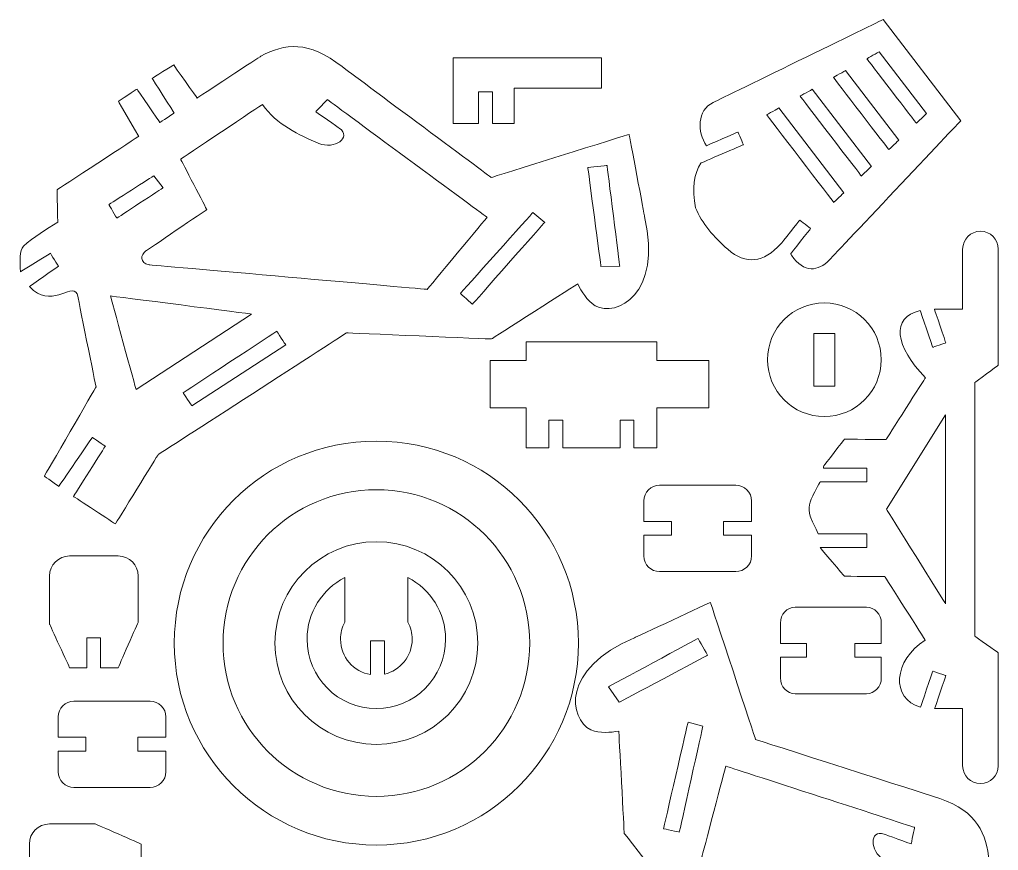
# Model space of a CAD drawing. Header units: millimetres. Extents: x -106 to 106, y -146 to 137.
# Drawn here: x -106.3 to 106.2, y -43.7 to 136.8 of the extents above; entities that cross this region are included whole.
import ezdxf

# ---------------------------------------------------------------- set-up
doc = ezdxf.new("R2010")
doc.units = ezdxf.units.MM
doc.header["$MEASUREMENT"] = 0
doc.layers.add('Capa 1', color=7, linetype='Continuous')

msp = doc.modelspace()

# ---------------------------------------------------------------- linework, layer by layer
at = {"layer": 'Capa 1', "color": 250, "lineweight": 9}
for points, knots in [([(81.186714, 136.7974), (81.186714, 136.7974), (98.03558, 114.810342), (98.03558, 114.810342), (98.03558, 114.810342), (98.03558, 114.810342), (69.478518, 84.556676), (69.478518, 84.556676), (69.478518, 84.556676), (67.168196, 82.108294), (64.003908, 81.636294), (61.299466, 85.632954), (61.299466, 85.632954), (61.299466, 85.632954), (61.077508, 85.868128), (61.077508, 85.868128), (61.077508, 85.868128), (61.077508, 85.868128), (65.452594, 91.39513), (65.452594, 91.39513), (65.452594, 91.39513), (65.452594, 91.39513), (63.097432, 93.259294), (63.097432, 93.259294), (63.097432, 93.259294), (63.097432, 93.259294), (58.994454, 88.076262), (58.994454, 88.076262), (58.994454, 88.076262), (58.994454, 88.076262), (58.951266, 88.121928), (58.951266, 88.121928), (58.951266, 88.121928), (55.263412, 83.934226), (51.39372, 83.47615), (47.471518, 86.895082), (47.471518, 86.895082), (44.405288, 89.567546), (41.852594, 92.521912), (40.440606, 95.934944), (40.440606, 95.934944), (39.634666, 100.018452), (40.205786, 103.509954), (41.599838, 105.611298), (41.599838, 105.611298), (41.599838, 105.611298), (50.855876, 109.609728), (50.855876, 109.609728), (50.855876, 109.609728), (50.855876, 109.609728), (49.664548, 112.367152), (49.664548, 112.367152), (49.664548, 112.367152), (49.664548, 112.367152), (42.810046, 109.405706), (42.810046, 109.405706), (42.810046, 109.405706), (40.824814, 112.39854), (40.731948, 117.061074), (44.311478, 118.80771), (44.311478, 118.80771), (44.311478, 118.80771), (81.186714, 136.7974), (81.186714, 136.7974)], [0, 0, 0, 0, 0.0588235294, 0.0588235294, 0.0588235294, 0.0588235394, 0.1176470588, 0.1176470588, 0.1176470588, 0.1176470688, 0.1764705882, 0.1764705882, 0.1764705882, 0.1764705982, 0.2352941176, 0.2352941176, 0.2352941176, 0.2352941276, 0.2941176471, 0.2941176471, 0.2941176471, 0.2941176571, 0.3529411765, 0.3529411765, 0.3529411765, 0.3529411865, 0.4117647059, 0.4117647059, 0.4117647059, 0.4117647159, 0.4705882353, 0.4705882353, 0.4705882353, 0.4705882453, 0.5294117647, 0.5294117647, 0.5294117647, 0.5294117747, 0.5882352941, 0.5882352941, 0.5882352941, 0.5882353041, 0.6470588235, 0.6470588235, 0.6470588235, 0.6470588335, 0.7058823529, 0.7058823529, 0.7058823529, 0.7058823629, 0.7647058824, 0.7647058824, 0.7647058824, 0.7647058924, 0.8235294118, 0.8235294118, 0.8235294118, 0.8235294218, 0.8823529412, 0.8823529412, 0.8823529412, 0.8823529512, 1, 1, 1, 1]), ([(-53.941222, 128.831338), (-48.702376, 131.628882), (-43.532206, 132.287204), (-36.274026, 126.56798), (-36.274026, 126.56798), (-36.274026, 126.56798), (-3.877598, 102.494446), (-3.877598, 102.494446), (-3.877598, 102.494446), (-3.877598, 102.494446), (26.03906, 111.869782), (26.03906, 111.869782), (26.03906, 111.869782), (26.03906, 111.869782), (29.400526, 93.988416), (29.400526, 93.988416), (29.400526, 93.988416), (33.219832, 76.96432), (23.356566, 72.155112), (18.631728, 74.644912), (18.631728, 74.644912), (16.87341, 75.775588), (15.690814, 77.762), (14.892308, 79.409988), (14.892308, 79.409988), (14.892308, 79.409988), (-3.839248, 67.42756), (-3.839248, 67.42756), (-3.839248, 67.42756), (-3.839248, 67.42756), (-35.311618, 68.741608), (-35.311618, 68.741608), (-35.311618, 68.741608), (-35.311618, 68.741608), (-76.212542, 42.305124), (-76.212542, 42.305124), (-76.212542, 42.305124), (-76.212542, 42.305124), (-85.478492, 27.260006), (-85.478492, 27.260006), (-85.478492, 27.260006), (-85.478492, 27.260006), (-94.5888, 33.234818), (-94.5888, 33.234818), (-94.5888, 33.234818), (-94.5888, 33.234818), (-87.674826, 44.149582), (-87.674826, 44.149582), (-87.674826, 44.149582), (-87.674826, 44.149582), (-90.48712, 46.064958), (-90.48712, 46.064958), (-90.48712, 46.064958), (-90.48712, 46.064958), (-97.766658, 35.404484), (-97.766658, 35.404484), (-97.766658, 35.404484), (-97.766658, 35.404484), (-100.916196, 37.64908), (-100.916196, 37.64908), (-100.916196, 37.64908), (-100.916196, 37.64908), (-89.697936, 56.993056), (-89.697936, 56.993056), (-89.697936, 56.993056), (-89.697936, 56.993056), (-93.766222, 77.219554), (-93.766222, 77.219554), (-93.766222, 77.219554), (-95.331374, 79.682686), (-99.469162, 73.72817), (-104.166034, 78.811374), (-104.166034, 78.811374), (-104.166034, 78.811374), (-97.87864, 83.236492), (-97.87864, 83.236492), (-97.87864, 83.236492), (-97.87864, 83.236492), (-99.599906, 86.028018), (-99.599906, 86.028018), (-99.599906, 86.028018), (-99.599906, 86.028018), (-106.067604, 82.028408), (-106.067604, 82.028408), (-106.067604, 82.028408), (-106.29617, 84.333774), (-106.29735, 86.66569), (-105.466512, 87.546914), (-105.466512, 87.546914), (-103.30015, 89.551852), (-100.450332, 91.233116), (-98.019768, 92.826234), (-98.019768, 92.826234), (-98.019768, 92.826234), (-98.163728, 99.799326), (-98.163728, 99.799326), (-98.163728, 99.799326), (-98.163728, 99.799326), (-80.441072, 111.434244), (-80.441072, 111.434244), (-80.441072, 111.434244), (-80.441072, 111.434244), (-84.846248, 119.026364), (-84.846248, 119.026364), (-84.846248, 119.026364), (-84.846248, 119.026364), (-80.802388, 121.712988), (-80.802388, 121.712988), (-80.802388, 121.712988), (-80.802388, 121.712988), (-75.83329, 114.459292), (-75.83329, 114.459292), (-75.83329, 114.459292), (-75.83329, 114.459292), (-72.744994, 116.487122), (-72.744994, 116.487122), (-72.744994, 116.487122), (-72.744994, 116.487122), (-77.510542, 124.033458), (-77.510542, 124.033458), (-77.510542, 124.033458), (-77.510542, 124.033458), (-72.841518, 126.936612), (-72.841518, 126.936612), (-72.841518, 126.936612), (-72.841518, 126.936612), (-67.764214, 119.756666), (-67.764214, 119.756666), (-67.764214, 119.756666), (-67.764214, 119.756666), (-53.941222, 128.831338), (-53.941222, 128.831338)], [0, 0, 0, 0, 0.0294117647, 0.0294117647, 0.0294117647, 0.0294117747, 0.0588235294, 0.0588235294, 0.0588235294, 0.0588235394, 0.0882352941, 0.0882352941, 0.0882352941, 0.0882353041, 0.1176470588, 0.1176470588, 0.1176470588, 0.1176470688, 0.1470588235, 0.1470588235, 0.1470588235, 0.1470588335, 0.1764705882, 0.1764705882, 0.1764705882, 0.1764705982, 0.2058823529, 0.2058823529, 0.2058823529, 0.2058823629, 0.2352941176, 0.2352941176, 0.2352941176, 0.2352941276, 0.2647058824, 0.2647058824, 0.2647058824, 0.2647058924, 0.2941176471, 0.2941176471, 0.2941176471, 0.2941176571, 0.3235294118, 0.3235294118, 0.3235294118, 0.3235294218, 0.3529411765, 0.3529411765, 0.3529411765, 0.3529411865, 0.3823529412, 0.3823529412, 0.3823529412, 0.3823529512, 0.4117647059, 0.4117647059, 0.4117647059, 0.4117647159, 0.4411764706, 0.4411764706, 0.4411764706, 0.4411764806, 0.4705882353, 0.4705882353, 0.4705882353, 0.4705882453, 0.5, 0.5, 0.5, 0.50000001, 0.5294117647, 0.5294117647, 0.5294117647, 0.5294117747, 0.5588235294, 0.5588235294, 0.5588235294, 0.5588235394, 0.5882352941, 0.5882352941, 0.5882352941, 0.5882353041, 0.6176470588, 0.6176470588, 0.6176470588, 0.6176470688, 0.6470588235, 0.6470588235, 0.6470588235, 0.6470588335, 0.6764705882, 0.6764705882, 0.6764705882, 0.6764705982, 0.7058823529, 0.7058823529, 0.7058823529, 0.7058823629, 0.7352941176, 0.7352941176, 0.7352941176, 0.7352941276, 0.7647058824, 0.7647058824, 0.7647058824, 0.7647058924, 0.7941176471, 0.7941176471, 0.7941176471, 0.7941176571, 0.8235294118, 0.8235294118, 0.8235294118, 0.8235294218, 0.8529411765, 0.8529411765, 0.8529411765, 0.8529411865, 0.8823529412, 0.8823529412, 0.8823529412, 0.8823529512, 0.9117647059, 0.9117647059, 0.9117647059, 0.9117647159, 0.9411764706, 0.9411764706, 0.9411764706, 0.9411764806, 1, 1, 1, 1]), ([(80.290386, 129.786312), (80.290386, 129.786312), (90.580458, 116.36629), (90.580458, 116.36629), (90.580458, 116.36629), (90.580458, 116.36629), (88.398638, 114.273442), (88.398638, 114.273442), (88.398638, 114.273442), (88.398638, 114.273442), (77.64459, 128.302462), (77.64459, 128.302462), (77.64459, 128.302462), (77.64459, 128.302462), (80.290386, 129.786312), (80.290386, 129.786312)], [0, 0, 0, 0, 0.2, 0.2, 0.2, 0.20000001, 0.4, 0.4, 0.4, 0.40000001, 0.6, 0.6, 0.6, 0.60000001, 1, 1, 1, 1]), ([(-12.173588, 128.465184), (-12.173588, 128.465184), (20.039704, 128.465184), (20.039704, 128.465184), (20.039704, 128.465184), (20.039704, 128.465184), (20.039704, 121.931288), (20.039704, 121.931288), (20.039704, 121.931288), (20.039704, 121.931288), (1.084892, 121.931288), (1.084892, 121.931288), (1.084892, 121.931288), (1.084892, 121.931288), (1.084892, 114.25704), (1.084892, 114.25704), (1.084892, 114.25704), (1.084892, 114.25704), (-3.628264, 114.25704), (-3.628264, 114.25704), (-3.628264, 114.25704), (-3.628264, 114.25704), (-3.628264, 121.101866), (-3.628264, 121.101866), (-3.628264, 121.101866), (-3.628264, 121.101866), (-6.632072, 121.101866), (-6.632072, 121.101866), (-6.632072, 121.101866), (-6.632072, 121.101866), (-6.632072, 114.25704), (-6.632072, 114.25704), (-6.632072, 114.25704), (-6.632072, 114.25704), (-12.173588, 114.25704), (-12.173588, 114.25704), (-12.173588, 114.25704), (-12.173588, 114.25704), (-12.173588, 128.465184), (-12.173588, 128.465184)], [0, 0, 0, 0, 0.0909090909, 0.0909090909, 0.0909090909, 0.0909091009, 0.1818181818, 0.1818181818, 0.1818181818, 0.1818181918, 0.2727272727, 0.2727272727, 0.2727272727, 0.2727272827, 0.3636363636, 0.3636363636, 0.3636363636, 0.3636363736, 0.4545454545, 0.4545454545, 0.4545454545, 0.4545454645, 0.5454545455, 0.5454545455, 0.5454545455, 0.5454545555, 0.6363636364, 0.6363636364, 0.6363636364, 0.6363636464, 0.7272727273, 0.7272727273, 0.7272727273, 0.7272727373, 0.8181818182, 0.8181818182, 0.8181818182, 0.8181818282, 1, 1, 1, 1]), ([(73.045186, 125.721802), (73.045186, 125.721802), (84.609304, 110.63975), (84.609304, 110.63975), (84.609304, 110.63975), (84.609304, 110.63975), (82.427248, 108.547138), (82.427248, 108.547138), (82.427248, 108.547138), (82.427248, 108.547138), (70.399272, 124.23748), (70.399272, 124.23748), (70.399272, 124.23748), (70.399272, 124.23748), (73.045186, 125.721802), (73.045186, 125.721802)], [0, 0, 0, 0, 0.2, 0.2, 0.2, 0.20000001, 0.4, 0.4, 0.4, 0.40000001, 0.6, 0.6, 0.6, 0.60000001, 1, 1, 1, 1]), ([(65.799396, 121.657292), (65.799396, 121.657292), (78.638268, 104.912974), (78.638268, 104.912974), (78.638268, 104.912974), (78.638268, 104.912974), (76.45574, 102.820362), (76.45574, 102.820362), (76.45574, 102.820362), (76.45574, 102.820362), (63.1536, 120.172734), (63.1536, 120.172734), (63.1536, 120.172734), (63.1536, 120.172734), (65.799396, 121.657292), (65.799396, 121.657292)], [0, 0, 0, 0, 0.2, 0.2, 0.2, 0.20000001, 0.4, 0.4, 0.4, 0.40000001, 0.6, 0.6, 0.6, 0.60000001, 1, 1, 1, 1]), ([(-53.583682, 118.370638), (-50.554858, 113.952836), (-45.582456, 111.758862), (-41.348026, 109.896468), (-41.348026, 109.896468), (-37.969922, 108.515042), (-34.0607, 111.174054), (-36.878422, 113.227136), (-36.878422, 113.227136), (-36.878422, 113.227136), (-41.980388, 116.751442), (-41.980388, 116.751442), (-41.980388, 116.751442), (-41.980388, 116.751442), (-39.500972, 119.441016), (-39.500972, 119.441016), (-39.500972, 119.441016), (-39.500972, 119.441016), (-4.807202, 93.853542), (-4.807202, 93.853542), (-4.807202, 93.853542), (-4.807202, 93.853542), (-17.788382, 78.20214), (-17.788382, 78.20214), (-17.788382, 78.20214), (-17.788382, 78.20214), (-78.167802, 83.535032), (-78.167802, 83.535032), (-78.167802, 83.535032), (-80.309974, 83.927972), (-80.03232, 85.752842), (-78.873442, 86.543796), (-78.873442, 86.543796), (-78.873442, 86.543796), (-65.660274, 95.52867), (-65.660274, 95.52867), (-65.660274, 95.52867), (-65.660274, 95.52867), (-71.3192, 106.466916), (-71.3192, 106.466916), (-71.3192, 106.466916), (-71.3192, 106.466916), (-53.583682, 118.370638), (-53.583682, 118.370638)], [0, 0, 0, 0, 0.0833333333, 0.0833333333, 0.0833333333, 0.0833333433, 0.1666666667, 0.1666666667, 0.1666666667, 0.1666666767, 0.25, 0.25, 0.25, 0.25000001, 0.3333333333, 0.3333333333, 0.3333333333, 0.3333333433, 0.4166666667, 0.4166666667, 0.4166666667, 0.4166666767, 0.5, 0.5, 0.5, 0.50000001, 0.5833333333, 0.5833333333, 0.5833333333, 0.5833333433, 0.6666666667, 0.6666666667, 0.6666666667, 0.6666666767, 0.75, 0.75, 0.75, 0.75000001, 0.8333333333, 0.8333333333, 0.8333333333, 0.8333333433, 1, 1, 1, 1]), ([(58.553724, 117.592782), (58.553724, 117.592782), (72.667232, 99.18667), (72.667232, 99.18667), (72.667232, 99.18667), (72.667232, 99.18667), (70.484704, 97.093114), (70.484704, 97.093114), (70.484704, 97.093114), (70.484704, 97.093114), (55.908164, 116.108224), (55.908164, 116.108224), (55.908164, 116.108224), (55.908164, 116.108224), (58.553724, 117.592782), (58.553724, 117.592782)], [0, 0, 0, 0, 0.2, 0.2, 0.2, 0.20000001, 0.4, 0.4, 0.4, 0.40000001, 0.6, 0.6, 0.6, 0.60000001, 1, 1, 1, 1]), ([(19.93315, 83.149172), (19.93315, 83.149172), (24.017602, 83.232716), (24.017602, 83.232716), (24.017602, 83.232716), (24.017602, 83.232716), (21.243894, 105.133634), (21.243894, 105.133634), (21.243894, 105.133634), (21.243894, 105.133634), (17.075426, 104.668124), (17.075426, 104.668124), (17.075426, 104.668124), (17.075426, 104.668124), (19.93315, 83.149172), (19.93315, 83.149172)], [0, 0, 0, 0, 0.2, 0.2, 0.2, 0.20000001, 0.4, 0.4, 0.4, 0.40000001, 0.6, 0.6, 0.6, 0.60000001, 1, 1, 1, 1]), ([(-77.15961, 102.863904), (-77.15961, 102.863904), (-75.124346, 100.267314), (-75.124346, 100.267314), (-75.124346, 100.267314), (-75.124346, 100.267314), (-85.204614, 93.65129), (-85.204614, 93.65129), (-85.204614, 93.65129), (-85.204614, 93.65129), (-86.906292, 96.616866), (-86.906292, 96.616866), (-86.906292, 96.616866), (-86.906292, 96.616866), (-77.15961, 102.863904), (-77.15961, 102.863904)], [0, 0, 0, 0, 0.2, 0.2, 0.2, 0.20000001, 0.4, 0.4, 0.4, 0.40000001, 0.6, 0.6, 0.6, 0.60000001, 1, 1, 1, 1]), ([(7.72369, 92.753546), (7.72369, 92.753546), (5.12238, 94.861144), (5.12238, 94.861144), (5.12238, 94.861144), (5.12238, 94.861144), (-10.593804, 77.310414), (-10.593804, 77.310414), (-10.593804, 77.310414), (-10.593804, 77.310414), (-7.992494, 74.96835), (-7.992494, 74.96835), (-7.992494, 74.96835), (-7.992494, 74.96835), (7.72369, 92.753546), (7.72369, 92.753546)], [0, 0, 0, 0, 0.2, 0.2, 0.2, 0.20000001, 0.4, 0.4, 0.4, 0.40000001, 0.6, 0.6, 0.6, 0.60000001, 1, 1, 1, 1]), ([(98.45094, 73.878856), (98.45094, 73.878856), (92.857504, 73.878856), (92.857504, 73.878856), (92.857504, 73.878856), (92.672598, 73.883576), (92.493238, 73.884756), (92.315058, 73.884284), (92.315058, 73.884284), (92.315058, 73.884284), (94.79648, 66.570762), (94.79648, 66.570762), (94.79648, 66.570762), (94.79648, 66.570762), (91.952444, 65.605758), (91.952444, 65.605758), (91.952444, 65.605758), (91.952444, 65.605758), (89.24635, 73.582676), (89.24635, 73.582676), (89.24635, 73.582676), (82.763902, 72.142604), (83.819176, 65.767772), (90.362276, 59.014042), (90.362276, 59.014042), (90.362276, 59.014042), (81.833944, 45.587884), (81.833944, 45.587884), (81.833944, 45.587884), (81.833944, 45.587884), (72.786648, 45.654908), (72.786648, 45.654908), (72.786648, 45.654908), (72.786648, 45.654908), (68.312088, 39.879044), (68.312088, 39.879044), (68.312088, 39.879044), (68.312088, 39.879044), (68.229606, 39.37778), (68.229606, 39.37778), (68.229606, 39.37778), (68.229606, 39.37778), (77.682468, 39.37778), (77.682468, 39.37778), (77.682468, 39.37778), (77.682468, 39.37778), (77.682468, 36.373146), (77.682468, 36.373146), (77.682468, 36.373146), (77.682468, 36.373146), (67.497416, 36.373146), (67.497416, 36.373146), (67.497416, 36.373146), (67.497416, 36.373146), (65.825238, 33.187736), (65.825238, 33.187736), (65.825238, 33.187736), (64.999002, 31.61338), (64.799936, 30.11478), (65.649536, 28.229022), (65.649536, 28.229022), (65.649536, 28.229022), (67.05822, 25.101196), (67.05822, 25.101196), (67.05822, 25.101196), (67.05822, 25.101196), (77.682468, 25.101196), (77.682468, 25.101196), (77.682468, 25.101196), (77.682468, 25.101196), (77.682468, 22.096562), (77.682468, 22.096562), (77.682468, 22.096562), (77.682468, 22.096562), (67.487504, 22.096562), (67.487504, 22.096562), (67.487504, 22.096562), (67.487504, 22.096562), (72.789126, 15.885986), (72.789126, 15.885986), (72.789126, 15.885986), (72.789126, 15.885986), (81.532218, 15.83442), (81.532218, 15.83442), (81.532218, 15.83442), (81.532218, 15.83442), (90.31897, 2.026532), (90.31897, 2.026532), (90.31897, 2.026532), (83.40299, -2.34407), (82.767324, -10.756998), (89.302046, -12.53042), (89.302046, -12.53042), (89.302046, -12.53042), (91.95209, -4.717994), (91.95209, -4.717994), (91.95209, -4.717994), (91.95209, -4.717994), (94.79648, -5.682998), (94.79648, -5.682998), (94.79648, -5.682998), (94.79648, -5.682998), (92.362612, -12.857516), (92.362612, -12.857516), (92.362612, -12.857516), (92.591886, -12.851262), (92.824582, -12.841822), (93.064358, -12.823886), (93.064358, -12.823886), (93.064358, -12.823886), (98.45094, -12.823768), (98.45094, -12.823768), (98.45094, -12.823768), (98.45094, -12.823768), (98.45094, -25.273004), (98.45094, -25.273004), (98.45094, -25.273004), (98.45094, -27.399836), (100.190968, -29.139864), (102.3178, -29.139864), (102.3178, -29.139864), (102.3178, -29.139864), (102.318154, -29.139864), (102.318154, -29.139864), (102.318154, -29.139864), (104.444986, -29.139864), (106.185014, -27.39901), (106.185014, -25.273004), (106.185014, -25.273004), (106.185014, -25.273004), (106.185014, -0.718502), (106.185014, -0.718502), (106.185014, -0.718502), (106.185014, -0.718502), (101.074788, 2.865276), (101.074788, 2.865276), (101.074788, 2.865276), (101.074788, 2.865276), (101.074788, 57.978828), (101.074788, 57.978828), (101.074788, 57.978828), (101.074788, 57.978828), (106.185014, 61.705268), (106.185014, 61.705268), (106.185014, 61.705268), (106.185014, 61.705268), (106.185014, 86.951368), (106.185014, 86.951368), (106.185014, 86.951368), (106.185014, 89.0782), (104.444986, 90.81811), (102.318154, 90.81811), (102.318154, 90.81811), (102.318154, 90.81811), (102.3178, 90.818228), (102.3178, 90.818228), (102.3178, 90.818228), (100.190968, 90.818228), (98.45094, 89.078436), (98.45094, 86.95125), (98.45094, 86.95125), (98.45094, 86.95125), (98.45094, 73.878856), (98.45094, 73.878856)], [0, 0, 0, 0, 0.0238095238, 0.0238095238, 0.0238095238, 0.0238095338, 0.0476190476, 0.0476190476, 0.0476190476, 0.0476190576, 0.0714285714, 0.0714285714, 0.0714285714, 0.0714285814, 0.0952380952, 0.0952380952, 0.0952380952, 0.0952381052, 0.119047619, 0.119047619, 0.119047619, 0.119047629, 0.1428571429, 0.1428571429, 0.1428571429, 0.1428571529, 0.1666666667, 0.1666666667, 0.1666666667, 0.1666666767, 0.1904761905, 0.1904761905, 0.1904761905, 0.1904762005, 0.2142857143, 0.2142857143, 0.2142857143, 0.2142857243, 0.2380952381, 0.2380952381, 0.2380952381, 0.2380952481, 0.2619047619, 0.2619047619, 0.2619047619, 0.2619047719, 0.2857142857, 0.2857142857, 0.2857142857, 0.2857142957, 0.3095238095, 0.3095238095, 0.3095238095, 0.3095238195, 0.3333333333, 0.3333333333, 0.3333333333, 0.3333333433, 0.3571428571, 0.3571428571, 0.3571428571, 0.3571428671, 0.380952381, 0.380952381, 0.380952381, 0.380952391, 0.4047619048, 0.4047619048, 0.4047619048, 0.4047619148, 0.4285714286, 0.4285714286, 0.4285714286, 0.4285714386, 0.4523809524, 0.4523809524, 0.4523809524, 0.4523809624, 0.4761904762, 0.4761904762, 0.4761904762, 0.4761904862, 0.5, 0.5, 0.5, 0.50000001, 0.5238095238, 0.5238095238, 0.5238095238, 0.5238095338, 0.5476190476, 0.5476190476, 0.5476190476, 0.5476190576, 0.5714285714, 0.5714285714, 0.5714285714, 0.5714285814, 0.5952380952, 0.5952380952, 0.5952380952, 0.5952381052, 0.619047619, 0.619047619, 0.619047619, 0.619047629, 0.6428571429, 0.6428571429, 0.6428571429, 0.6428571529, 0.6666666667, 0.6666666667, 0.6666666667, 0.6666666767, 0.6904761905, 0.6904761905, 0.6904761905, 0.6904762005, 0.7142857143, 0.7142857143, 0.7142857143, 0.7142857243, 0.7380952381, 0.7380952381, 0.7380952381, 0.7380952481, 0.7619047619, 0.7619047619, 0.7619047619, 0.7619047719, 0.7857142857, 0.7857142857, 0.7857142857, 0.7857142957, 0.8095238095, 0.8095238095, 0.8095238095, 0.8095238195, 0.8333333333, 0.8333333333, 0.8333333333, 0.8333333433, 0.8571428571, 0.8571428571, 0.8571428571, 0.8571428671, 0.880952381, 0.880952381, 0.880952381, 0.880952391, 0.9047619048, 0.9047619048, 0.9047619048, 0.9047619148, 0.9285714286, 0.9285714286, 0.9285714286, 0.9285714386, 0.9523809524, 0.9523809524, 0.9523809524, 0.9523809624, 1, 1, 1, 1]), ([(-81.01349, 56.428662), (-81.01349, 56.428662), (-55.9202, 72.842462), (-55.9202, 72.842462), (-55.9202, 72.842462), (-55.9202, 72.842462), (-86.55831, 76.769974), (-86.55831, 76.769974), (-86.55831, 76.769974), (-86.55831, 76.769974), (-81.01349, 56.428662), (-81.01349, 56.428662)], [0, 0, 0, 0, 0.25, 0.25, 0.25, 0.25000001, 0.5, 0.5, 0.5, 0.50000001, 1, 1, 1, 1]), ([(68.427374, 50.578222), (75.243054, 50.578222), (80.768758, 56.103808), (80.768758, 62.919488), (80.768758, 62.919488), (80.768758, 69.735758), (75.243054, 75.260872), (68.427374, 75.260872), (68.427374, 75.260872), (61.611694, 75.261108), (56.08599, 69.73564), (56.08599, 62.919488), (56.08599, 62.919488), (56.08599, 56.103808), (61.611576, 50.578104), (68.427374, 50.578222)], [0, 0, 0, 0, 0.2, 0.2, 0.2, 0.20000001, 0.4, 0.4, 0.4, 0.40000001, 0.6, 0.6, 0.6, 0.60000001, 1, 1, 1, 1]), ([(-68.915658, 52.896804), (-68.915658, 52.896804), (-48.515936, 66.144074), (-48.515936, 66.144074), (-48.515936, 66.144074), (-48.515936, 66.144074), (-50.449484, 69.122158), (-50.449484, 69.122158), (-50.449484, 69.122158), (-50.449484, 69.122158), (-70.792212, 55.725146), (-70.792212, 55.725146), (-70.792212, 55.725146), (-70.792212, 55.725146), (-68.915658, 52.896804), (-68.915658, 52.896804)], [0, 0, 0, 0, 0.2, 0.2, 0.2, 0.20000001, 0.4, 0.4, 0.4, 0.40000001, 0.6, 0.6, 0.6, 0.60000001, 1, 1, 1, 1]), ([(66.151154, 68.641426), (66.151154, 68.641426), (70.70442, 68.641426), (70.70442, 68.641426), (70.70442, 68.641426), (70.70442, 68.641426), (70.70442, 57.198258), (70.70442, 57.198258), (70.70442, 57.198258), (70.70442, 57.198258), (66.151154, 57.198258), (66.151154, 57.198258), (66.151154, 57.198258), (66.151154, 57.198258), (66.151154, 68.641426), (66.151154, 68.641426)], [0, 0, 0, 0, 0.2, 0.2, 0.2, 0.20000001, 0.4, 0.4, 0.4, 0.40000001, 0.6, 0.6, 0.6, 0.60000001, 1, 1, 1, 1]), ([(-4.110766, 62.735998), (-4.110766, 62.735998), (3.657882, 62.735998), (3.657882, 62.735998), (3.657882, 62.735998), (3.657882, 62.735998), (3.657882, 66.781038), (3.657882, 66.781038), (3.657882, 66.781038), (3.657882, 66.781038), (32.038888, 66.781038), (32.038888, 66.781038), (32.038888, 66.781038), (32.038888, 66.781038), (32.038888, 62.735998), (32.038888, 62.735998), (32.038888, 62.735998), (32.038888, 62.735998), (43.329246, 62.735998), (43.329246, 62.735998), (43.329246, 62.735998), (43.329246, 62.735998), (43.329246, 52.468582), (43.329246, 52.468582), (43.329246, 52.468582), (43.329246, 52.468582), (32.038888, 52.468582), (32.038888, 52.468582), (32.038888, 52.468582), (32.038888, 52.468582), (32.038888, 43.757114), (32.038888, 43.757114), (32.038888, 43.757114), (32.038888, 43.757114), (27.06684, 43.757114), (27.06684, 43.757114), (27.06684, 43.757114), (27.06684, 43.757114), (27.06684, 49.815234), (27.06684, 49.815234), (27.06684, 49.815234), (27.06684, 49.815234), (24.062914, 49.815234), (24.062914, 49.815234), (24.062914, 49.815234), (24.062914, 49.815234), (24.062914, 43.757114), (24.062914, 43.757114), (24.062914, 43.757114), (24.062914, 43.757114), (11.633384, 43.757114), (11.633384, 43.757114), (11.633384, 43.757114), (11.633384, 43.757114), (11.633384, 49.815234), (11.633384, 49.815234), (11.633384, 49.815234), (11.633384, 49.815234), (8.62993, 49.815234), (8.62993, 49.815234), (8.62993, 49.815234), (8.62993, 49.815234), (8.62993, 43.757114), (8.62993, 43.757114), (8.62993, 43.757114), (8.62993, 43.757114), (3.657882, 43.757114), (3.657882, 43.757114), (3.657882, 43.757114), (3.657882, 43.757114), (3.657882, 52.468582), (3.657882, 52.468582), (3.657882, 52.468582), (3.657882, 52.468582), (-4.110766, 52.468582), (-4.110766, 52.468582), (-4.110766, 52.468582), (-4.110766, 52.468582), (-4.110766, 62.735998), (-4.110766, 62.735998)], [0, 0, 0, 0, 0.0476190476, 0.0476190476, 0.0476190476, 0.0476190576, 0.0952380952, 0.0952380952, 0.0952380952, 0.0952381052, 0.1428571429, 0.1428571429, 0.1428571429, 0.1428571529, 0.1904761905, 0.1904761905, 0.1904761905, 0.1904762005, 0.2380952381, 0.2380952381, 0.2380952381, 0.2380952481, 0.2857142857, 0.2857142857, 0.2857142857, 0.2857142957, 0.3333333333, 0.3333333333, 0.3333333333, 0.3333333433, 0.380952381, 0.380952381, 0.380952381, 0.380952391, 0.4285714286, 0.4285714286, 0.4285714286, 0.4285714386, 0.4761904762, 0.4761904762, 0.4761904762, 0.4761904862, 0.5238095238, 0.5238095238, 0.5238095238, 0.5238095338, 0.5714285714, 0.5714285714, 0.5714285714, 0.5714285814, 0.619047619, 0.619047619, 0.619047619, 0.619047629, 0.6666666667, 0.6666666667, 0.6666666667, 0.6666666767, 0.7142857143, 0.7142857143, 0.7142857143, 0.7142857243, 0.7619047619, 0.7619047619, 0.7619047619, 0.7619047719, 0.8095238095, 0.8095238095, 0.8095238095, 0.8095238195, 0.8571428571, 0.8571428571, 0.8571428571, 0.8571428671, 0.9047619048, 0.9047619048, 0.9047619048, 0.9047619148, 1, 1, 1, 1]), ([(94.723202, 50.923372), (94.723202, 50.923372), (81.948522, 30.423704), (81.948522, 30.423704), (81.948522, 30.423704), (81.948522, 30.423704), (94.723202, 9.923328), (94.723202, 9.923328), (94.723202, 9.923328), (94.723202, 9.923328), (94.723202, 50.923372), (94.723202, 50.923372)], [0, 0, 0, 0, 0.25, 0.25, 0.25, 0.25000001, 0.5, 0.5, 0.5, 0.50000001, 1, 1, 1, 1]), ([(-28.83684, -42.489912), (-4.608962, -42.489912), (15.03143, -22.84952), (15.03143, 1.37824), (15.03143, 1.37824), (15.03143, 25.606118), (-4.60908, 45.246038), (-28.83684, 45.246038), (-28.83684, 45.246038), (-53.0646, 45.246156), (-72.704992, 25.606118), (-72.704992, 1.37824), (-72.704992, 1.37824), (-72.704992, -22.849402), (-53.0646, -42.489912), (-28.83684, -42.489912)], [0, 0, 0, 0, 0.2, 0.2, 0.2, 0.20000001, 0.4, 0.4, 0.4, 0.40000001, 0.6, 0.6, 0.6, 0.60000001, 1, 1, 1, 1]), ([(-28.83684, -31.915106), (-10.449372, -31.915106), (4.456624, -17.00911), (4.456624, 1.37824), (4.456624, 1.37824), (4.456624, 19.765708), (-10.449372, 34.67135), (-28.83684, 34.67135), (-28.83684, 34.67135), (-47.22419, 34.67135), (-62.130304, 19.765708), (-62.130304, 1.37824), (-62.130304, 1.37824), (-62.130304, -17.00911), (-47.22419, -31.915224), (-28.83684, -31.915106)], [0, 0, 0, 0, 0.2, 0.2, 0.2, 0.20000001, 0.4, 0.4, 0.4, 0.40000001, 0.6, 0.6, 0.6, 0.60000001, 1, 1, 1, 1]), ([(32.641278, 35.658892), (32.641278, 35.658892), (49.20541, 35.658892), (49.20541, 35.658892), (49.20541, 35.658892), (51.087746, 35.658892), (52.627528, 34.118992), (52.627528, 32.236184), (52.627528, 32.236184), (52.627528, 32.236184), (52.627528, 27.801154), (52.627528, 27.801154), (52.627528, 27.801154), (52.627528, 27.801154), (46.520438, 27.801154), (46.520438, 27.801154), (46.520438, 27.801154), (46.520438, 27.801154), (46.520438, 24.796402), (46.520438, 24.796402), (46.520438, 24.796402), (46.520438, 24.796402), (52.627528, 24.796402), (52.627528, 24.796402), (52.627528, 24.796402), (52.627528, 24.796402), (52.627528, 20.309806), (52.627528, 20.309806), (52.627528, 20.309806), (52.627528, 18.426998), (51.087746, 16.887098), (49.205292, 16.887098), (49.205292, 16.887098), (49.205292, 16.887098), (32.641278, 16.887216), (32.641278, 16.887216), (32.641278, 16.887216), (30.758824, 16.887216), (29.21857, 18.426998), (29.21857, 20.309806), (29.21857, 20.309806), (29.21857, 20.309806), (29.21857, 24.796402), (29.21857, 24.796402), (29.21857, 24.796402), (29.21857, 24.796402), (35.274566, 24.796402), (35.274566, 24.796402), (35.274566, 24.796402), (35.274566, 24.796402), (35.274566, 27.801154), (35.274566, 27.801154), (35.274566, 27.801154), (35.274566, 27.801154), (29.21857, 27.801154), (29.21857, 27.801154), (29.21857, 27.801154), (29.21857, 27.801154), (29.21857, 32.236184), (29.21857, 32.236184), (29.21857, 32.236184), (29.21857, 34.118992), (30.758824, 35.658774), (32.641278, 35.658892)], [0, 0, 0, 0, 0.0588235294, 0.0588235294, 0.0588235294, 0.0588235394, 0.1176470588, 0.1176470588, 0.1176470588, 0.1176470688, 0.1764705882, 0.1764705882, 0.1764705882, 0.1764705982, 0.2352941176, 0.2352941176, 0.2352941176, 0.2352941276, 0.2941176471, 0.2941176471, 0.2941176471, 0.2941176571, 0.3529411765, 0.3529411765, 0.3529411765, 0.3529411865, 0.4117647059, 0.4117647059, 0.4117647059, 0.4117647159, 0.4705882353, 0.4705882353, 0.4705882353, 0.4705882453, 0.5294117647, 0.5294117647, 0.5294117647, 0.5294117747, 0.5882352941, 0.5882352941, 0.5882352941, 0.5882353041, 0.6470588235, 0.6470588235, 0.6470588235, 0.6470588335, 0.7058823529, 0.7058823529, 0.7058823529, 0.7058823629, 0.7647058824, 0.7647058824, 0.7647058824, 0.7647058924, 0.8235294118, 0.8235294118, 0.8235294118, 0.8235294218, 0.8823529412, 0.8823529412, 0.8823529412, 0.8823529512, 1, 1, 1, 1]), ([(-28.83684, -20.630648), (-16.681424, -20.630648), (-6.827834, -10.777058), (-6.827834, 1.37824), (-6.827834, 1.37824), (-6.827834, 13.533656), (-16.681542, 23.386892), (-28.83684, 23.386892), (-28.83684, 23.386892), (-40.992138, 23.386892), (-50.845846, 13.533656), (-50.845846, 1.37824), (-50.845846, 1.37824), (-50.845846, -10.77694), (-40.992138, -20.630766), (-28.83684, -20.630648)], [0, 0, 0, 0, 0.2, 0.2, 0.2, 0.20000001, 0.4, 0.4, 0.4, 0.40000001, 0.6, 0.6, 0.6, 0.60000001, 1, 1, 1, 1]), ([(-95.446188, 20.294466), (-95.446188, 20.294466), (-84.891914, 20.294466), (-84.891914, 20.294466), (-84.891914, 20.294466), (-82.496278, 20.294466), (-80.536062, 18.334132), (-80.536062, 15.938496), (-80.536062, 15.938496), (-80.536062, 15.938496), (-80.535944, 5.982364), (-80.535944, 5.982364), (-80.535944, 5.982364), (-80.535944, 5.982364), (-84.891914, -3.97424), (-84.891914, -3.97424), (-84.891914, -3.97424), (-84.891914, -3.97424), (-88.719244, -3.97424), (-88.719244, -3.97424), (-88.719244, -3.97424), (-88.719244, -3.97424), (-88.719244, 2.508562), (-88.719244, 2.508562), (-88.719244, 2.508562), (-88.719244, 2.508562), (-91.723052, 2.508562), (-91.723052, 2.508562), (-91.723052, 2.508562), (-91.723052, 2.508562), (-91.723052, -3.97424), (-91.723052, -3.97424), (-91.723052, -3.97424), (-91.723052, -3.97424), (-95.446188, -3.97424), (-95.446188, -3.97424), (-95.446188, -3.97424), (-95.446188, -3.97424), (-99.802158, 5.515674), (-99.802158, 5.515674), (-99.802158, 5.515674), (-99.802158, 5.515674), (-99.802158, 15.938496), (-99.802158, 15.938496), (-99.802158, 15.938496), (-99.802158, 18.33425), (-97.841942, 20.294348), (-95.446188, 20.294466)], [0, 0, 0, 0, 0.0769230769, 0.0769230769, 0.0769230769, 0.0769230869, 0.1538461538, 0.1538461538, 0.1538461538, 0.1538461638, 0.2307692308, 0.2307692308, 0.2307692308, 0.2307692408, 0.3076923077, 0.3076923077, 0.3076923077, 0.3076923177, 0.3846153846, 0.3846153846, 0.3846153846, 0.3846153946, 0.4615384615, 0.4615384615, 0.4615384615, 0.4615384715, 0.5384615385, 0.5384615385, 0.5384615385, 0.5384615485, 0.6153846154, 0.6153846154, 0.6153846154, 0.6153846254, 0.6923076923, 0.6923076923, 0.6923076923, 0.6923077023, 0.7692307692, 0.7692307692, 0.7692307692, 0.7692307792, 0.8461538462, 0.8461538462, 0.8461538462, 0.8461538562, 1, 1, 1, 1]), ([(-28.83802, -12.835568), (-20.531174, -12.835568), (-13.796324, -6.1006), (-13.796324, 2.206246), (-13.796324, 2.206246), (-13.796324, 8.040048), (-17.121446, 13.097764), (-21.97868, 15.591694), (-21.97868, 15.591694), (-21.97868, 15.591694), (-21.978562, 5.880412), (-21.978562, 5.880412), (-21.978562, 5.880412), (-21.390804, 4.78608), (-21.056156, 3.534572), (-21.056156, 2.20542), (-21.056156, 2.20542), (-21.056156, -1.489042), (-23.632922, -4.583238), (-27.08631, -5.378322), (-27.08631, -5.378322), (-27.08631, -5.378322), (-27.08631, 1.85201), (-27.08631, 1.85201), (-27.08631, 1.85201), (-27.08631, 1.85201), (-30.090236, 1.85201), (-30.090236, 1.85201), (-30.090236, 1.85201), (-30.090236, 1.85201), (-30.090236, -5.475318), (-30.090236, -5.475318), (-30.090236, -5.475318), (-33.790126, -4.875406), (-36.617052, -1.664744), (-36.617052, 2.20542), (-36.617052, 2.20542), (-36.617052, 3.535044), (-36.28323, 4.786788), (-35.695, 5.881946), (-35.695, 5.881946), (-35.695, 5.881946), (-35.695, 15.592166), (-35.695, 15.592166), (-35.695, 15.592166), (-40.551644, 13.09859), (-43.876884, 8.040402), (-43.876884, 2.206246), (-43.876884, 2.206246), (-43.876884, -6.100482), (-37.142388, -12.835568), (-28.83802, -12.835568)], [0, 0, 0, 0, 0.0714285714, 0.0714285714, 0.0714285714, 0.0714285814, 0.1428571429, 0.1428571429, 0.1428571429, 0.1428571529, 0.2142857143, 0.2142857143, 0.2142857143, 0.2142857243, 0.2857142857, 0.2857142857, 0.2857142857, 0.2857142957, 0.3571428571, 0.3571428571, 0.3571428571, 0.3571428671, 0.4285714286, 0.4285714286, 0.4285714286, 0.4285714386, 0.5, 0.5, 0.5, 0.50000001, 0.5714285714, 0.5714285714, 0.5714285714, 0.5714285814, 0.6428571429, 0.6428571429, 0.6428571429, 0.6428571529, 0.7142857143, 0.7142857143, 0.7142857143, 0.7142857243, 0.7857142857, 0.7857142857, 0.7857142857, 0.7857142957, 0.8571428571, 0.8571428571, 0.8571428571, 0.8571428671, 1, 1, 1, 1]), ([(104.064908, -44.92378), (103.288232, -39.03558), (100.812474, -34.44951), (91.93616, -31.879352), (91.93616, -31.879352), (91.93616, -31.879352), (53.499666, -19.563456), (53.499666, -19.563456), (53.499666, -19.563456), (53.499666, -19.563456), (43.698822, 10.216676), (43.698822, 10.216676), (43.698822, 10.216676), (43.698822, 10.216676), (27.205136, 2.536056), (27.205136, 2.536056), (27.205136, 2.536056), (11.141796, -4.273488), (12.975752, -15.0922), (17.75133, -17.483234), (17.75133, -17.483234), (19.6942, -18.254128), (21.997796, -18.058602), (23.80237, -17.748026), (23.80237, -17.748026), (23.80237, -17.748026), (24.970452, -39.953856), (24.970452, -39.953856), (24.970452, -39.953856), (24.970452, -39.953856), (44.366938, -64.772796), (44.366938, -64.772796), (44.366938, -64.772796), (44.366938, -64.772796), (46.695196, -113.41865), (46.695196, -113.41865), (46.695196, -113.41865), (46.695196, -113.41865), (39.860754, -129.712562), (39.860754, -129.712562), (39.860754, -129.712562), (39.860754, -129.712562), (50.023268, -133.639366), (50.023268, -133.639366), (50.023268, -133.639366), (50.023268, -133.639366), (54.869646, -121.66213), (54.869646, -121.66213), (54.869646, -121.66213), (54.869646, -121.66213), (58.064496, -122.832808), (58.064496, -122.832808), (58.064496, -122.832808), (58.064496, -122.832808), (53.637844, -134.95896), (53.637844, -134.95896), (53.637844, -134.95896), (53.637844, -134.95896), (57.296552, -136.212356), (57.296552, -136.212356), (57.296552, -136.212356), (57.296552, -136.212356), (66.488752, -115.827266), (66.488752, -115.827266), (66.488752, -115.827266), (66.488752, -115.827266), (85.300784, -107.355574), (85.300784, -107.355574), (85.300784, -107.355574), (88.214794, -107.193678), (85.78364, -114.024698), (92.651004, -114.882676), (92.651004, -114.882676), (92.651004, -114.882676), (92.586458, -107.194504), (92.586458, -107.194504), (92.586458, -107.194504), (92.586458, -107.194504), (95.858834, -106.968062), (95.858834, -106.968062), (95.858834, -106.968062), (95.858834, -106.968062), (96.373786, -114.555108), (96.373786, -114.555108), (96.373786, -114.555108), (98.380612, -113.398236), (100.277108, -112.041118), (100.509922, -110.85274), (100.509922, -110.85274), (100.877964, -107.924216), (100.585206, -104.628122), (100.464846, -101.724142), (100.464846, -101.724142), (100.464846, -101.724142), (106.217464, -97.7807), (106.217464, -97.7807), (106.217464, -97.7807), (106.217464, -97.7807), (104.064908, -44.92378), (104.064908, -44.92378)], [0, 0, 0, 0, 0.0384615385, 0.0384615385, 0.0384615385, 0.0384615485, 0.0769230769, 0.0769230769, 0.0769230769, 0.0769230869, 0.1153846154, 0.1153846154, 0.1153846154, 0.1153846254, 0.1538461538, 0.1538461538, 0.1538461538, 0.1538461638, 0.1923076923, 0.1923076923, 0.1923076923, 0.1923077023, 0.2307692308, 0.2307692308, 0.2307692308, 0.2307692408, 0.2692307692, 0.2692307692, 0.2692307692, 0.2692307792, 0.3076923077, 0.3076923077, 0.3076923077, 0.3076923177, 0.3461538462, 0.3461538462, 0.3461538462, 0.3461538562, 0.3846153846, 0.3846153846, 0.3846153846, 0.3846153946, 0.4230769231, 0.4230769231, 0.4230769231, 0.4230769331, 0.4615384615, 0.4615384615, 0.4615384615, 0.4615384715, 0.5, 0.5, 0.5, 0.50000001, 0.5384615385, 0.5384615385, 0.5384615385, 0.5384615485, 0.5769230769, 0.5769230769, 0.5769230769, 0.5769230869, 0.6153846154, 0.6153846154, 0.6153846154, 0.6153846254, 0.6538461538, 0.6538461538, 0.6538461538, 0.6538461638, 0.6923076923, 0.6923076923, 0.6923076923, 0.6923077023, 0.7307692308, 0.7307692308, 0.7307692308, 0.7307692408, 0.7692307692, 0.7692307692, 0.7692307692, 0.7692307792, 0.8076923077, 0.8076923077, 0.8076923077, 0.8076923177, 0.8461538462, 0.8461538462, 0.8461538462, 0.8461538562, 0.8846153846, 0.8846153846, 0.8846153846, 0.8846153946, 0.9230769231, 0.9230769231, 0.9230769231, 0.9230769331, 1, 1, 1, 1]), ([(62.086998, 9.15149), (62.086998, 9.15149), (77.589248, 9.15149), (77.589248, 9.15149), (77.589248, 9.15149), (79.350988, 9.15149), (80.792004, 7.61159), (80.792004, 5.728782), (80.792004, 5.728782), (80.792004, 5.728782), (80.792122, 1.29387), (80.792122, 1.29387), (80.792122, 1.29387), (80.792122, 1.29387), (75.076556, 1.29387), (75.076556, 1.29387), (75.076556, 1.29387), (75.076556, 1.29387), (75.076556, -1.710882), (75.076556, -1.710882), (75.076556, -1.710882), (75.076556, -1.710882), (80.792122, -1.710882), (80.792122, -1.710882), (80.792122, -1.710882), (80.792122, -1.710882), (80.792122, -6.197478), (80.792122, -6.197478), (80.792122, -6.197478), (80.792122, -8.080404), (79.35087, -9.620186), (77.58913, -9.620186), (77.58913, -9.620186), (77.58913, -9.620186), (62.086998, -9.620186), (62.086998, -9.620186), (62.086998, -9.620186), (60.325376, -9.620186), (58.884124, -8.080404), (58.884124, -6.197596), (58.884124, -6.197596), (58.884124, -6.197596), (58.884242, -1.710882), (58.884242, -1.710882), (58.884242, -1.710882), (58.884242, -1.710882), (64.551428, -1.710882), (64.551428, -1.710882), (64.551428, -1.710882), (64.551428, -1.710882), (64.551428, 1.29387), (64.551428, 1.29387), (64.551428, 1.29387), (64.551428, 1.29387), (58.884242, 1.29387), (58.884242, 1.29387), (58.884242, 1.29387), (58.884242, 1.29387), (58.884242, 5.7289), (58.884242, 5.7289), (58.884242, 5.7289), (58.884242, 7.611708), (60.325376, 9.15149), (62.086998, 9.15149)], [0, 0, 0, 0, 0.0588235294, 0.0588235294, 0.0588235294, 0.0588235394, 0.1176470588, 0.1176470588, 0.1176470588, 0.1176470688, 0.1764705882, 0.1764705882, 0.1764705882, 0.1764705982, 0.2352941176, 0.2352941176, 0.2352941176, 0.2352941276, 0.2941176471, 0.2941176471, 0.2941176471, 0.2941176571, 0.3529411765, 0.3529411765, 0.3529411765, 0.3529411865, 0.4117647059, 0.4117647059, 0.4117647059, 0.4117647159, 0.4705882353, 0.4705882353, 0.4705882353, 0.4705882453, 0.5294117647, 0.5294117647, 0.5294117647, 0.5294117747, 0.5882352941, 0.5882352941, 0.5882352941, 0.5882353041, 0.6470588235, 0.6470588235, 0.6470588235, 0.6470588335, 0.7058823529, 0.7058823529, 0.7058823529, 0.7058823629, 0.7647058824, 0.7647058824, 0.7647058824, 0.7647058924, 0.8235294118, 0.8235294118, 0.8235294118, 0.8235294218, 0.8823529412, 0.8823529412, 0.8823529412, 0.8823529512, 1, 1, 1, 1]), ([(23.907744, -11.47255), (23.907744, -11.47255), (21.59695, -8.10365), (21.59695, -8.10365), (21.59695, -8.10365), (21.59695, -8.10365), (41.015856, 2.396108), (41.015856, 2.396108), (41.015856, 2.396108), (41.015856, 2.396108), (43.065162, -1.26378), (43.065162, -1.26378), (43.065162, -1.26378), (43.065162, -1.26378), (23.907744, -11.47255), (23.907744, -11.47255)], [0, 0, 0, 0, 0.2, 0.2, 0.2, 0.20000001, 0.4, 0.4, 0.4, 0.40000001, 0.6, 0.6, 0.6, 0.60000001, 1, 1, 1, 1]), ([(-94.513398, -11.2336), (-94.513398, -11.2336), (-77.949266, -11.2336), (-77.949266, -11.2336), (-77.949266, -11.2336), (-76.066812, -11.2336), (-74.52703, -12.7735), (-74.52703, -14.656308), (-74.52703, -14.656308), (-74.52703, -14.656308), (-74.52703, -19.091338), (-74.52703, -19.091338), (-74.52703, -19.091338), (-74.52703, -19.091338), (-80.634238, -19.091338), (-80.634238, -19.091338), (-80.634238, -19.091338), (-80.634238, -19.091338), (-80.634238, -22.09609), (-80.634238, -22.09609), (-80.634238, -22.09609), (-80.634238, -22.09609), (-74.52703, -22.09609), (-74.52703, -22.09609), (-74.52703, -22.09609), (-74.52703, -22.09609), (-74.52703, -26.582568), (-74.52703, -26.582568), (-74.52703, -26.582568), (-74.52703, -28.465494), (-76.066812, -30.005276), (-77.949266, -30.005276), (-77.949266, -30.005276), (-77.949266, -30.005276), (-94.513398, -30.005276), (-94.513398, -30.005276), (-94.513398, -30.005276), (-96.395734, -30.005276), (-97.935988, -28.465494), (-97.935988, -26.582686), (-97.935988, -26.582686), (-97.935988, -26.582686), (-97.935988, -22.09609), (-97.935988, -22.09609), (-97.935988, -22.09609), (-97.935988, -22.09609), (-91.879992, -22.09609), (-91.879992, -22.09609), (-91.879992, -22.09609), (-91.879992, -22.09609), (-91.879992, -19.091338), (-91.879992, -19.091338), (-91.879992, -19.091338), (-91.879992, -19.091338), (-97.935988, -19.091338), (-97.935988, -19.091338), (-97.935988, -19.091338), (-97.935988, -19.091338), (-97.935988, -14.656308), (-97.935988, -14.656308), (-97.935988, -14.656308), (-97.935988, -12.7735), (-96.395734, -11.233718), (-94.513398, -11.2336)], [0, 0, 0, 0, 0.0588235294, 0.0588235294, 0.0588235294, 0.0588235394, 0.1176470588, 0.1176470588, 0.1176470588, 0.1176470688, 0.1764705882, 0.1764705882, 0.1764705882, 0.1764705982, 0.2352941176, 0.2352941176, 0.2352941176, 0.2352941276, 0.2941176471, 0.2941176471, 0.2941176471, 0.2941176571, 0.3529411765, 0.3529411765, 0.3529411765, 0.3529411865, 0.4117647059, 0.4117647059, 0.4117647059, 0.4117647159, 0.4705882353, 0.4705882353, 0.4705882353, 0.4705882453, 0.5294117647, 0.5294117647, 0.5294117647, 0.5294117747, 0.5882352941, 0.5882352941, 0.5882352941, 0.5882353041, 0.6470588235, 0.6470588235, 0.6470588235, 0.6470588335, 0.7058823529, 0.7058823529, 0.7058823529, 0.7058823629, 0.7647058824, 0.7647058824, 0.7647058824, 0.7647058924, 0.8235294118, 0.8235294118, 0.8235294118, 0.8235294218, 0.8823529412, 0.8823529412, 0.8823529412, 0.8823529512, 1, 1, 1, 1]), ([(38.82495, -15.804684), (38.82495, -15.804684), (42.053312, -16.69228), (42.053312, -16.69228), (42.053312, -16.69228), (42.053312, -16.69228), (36.938484, -39.689182), (36.938484, -39.689182), (36.938484, -39.689182), (36.938484, -39.689182), (33.51908, -38.93823), (33.51908, -38.93823), (33.51908, -38.93823), (33.51908, -38.93823), (38.82495, -15.804684), (38.82495, -15.804684)], [0, 0, 0, 0, 0.2, 0.2, 0.2, 0.20000001, 0.4, 0.4, 0.4, 0.40000001, 0.6, 0.6, 0.6, 0.60000001, 1, 1, 1, 1]), ([(95.352614, -50.725014), (89.997302, -50.835816), (85.318248, -48.070958), (81.338226, -45.713082), (81.338226, -45.713082), (78.247452, -43.771982), (78.132874, -39.04561), (81.442656, -40.140414), (81.442656, -40.140414), (81.442656, -40.140414), (87.278936, -42.235504), (87.278936, -42.235504), (87.278936, -42.235504), (87.278936, -42.235504), (88.02151, -38.653496), (88.02151, -38.653496), (88.02151, -38.653496), (88.02151, -38.653496), (47.016156, -25.351238), (47.016156, -25.351238), (47.016156, -25.351238), (47.016156, -25.351238), (41.852122, -45.01877), (41.852122, -45.01877), (41.852122, -45.01877), (41.852122, -45.01877), (81.35038, -90.996998), (81.35038, -90.996998), (81.35038, -90.996998), (82.917184, -92.509758), (84.239256, -91.221434), (84.20716, -89.81865), (84.20716, -89.81865), (84.20716, -89.81865), (83.816816, -73.844754), (83.816816, -73.844754), (83.816816, -73.844754), (83.816816, -73.844754), (96.004092, -72.075226), (96.004092, -72.075226), (96.004092, -72.075226), (96.004092, -72.075226), (95.352614, -50.725014), (95.352614, -50.725014)], [0, 0, 0, 0, 0.0833333333, 0.0833333333, 0.0833333333, 0.0833333433, 0.1666666667, 0.1666666667, 0.1666666667, 0.1666666767, 0.25, 0.25, 0.25, 0.25000001, 0.3333333333, 0.3333333333, 0.3333333333, 0.3333333433, 0.4166666667, 0.4166666667, 0.4166666667, 0.4166666767, 0.5, 0.5, 0.5, 0.50000001, 0.5833333333, 0.5833333333, 0.5833333333, 0.5833333433, 0.6666666667, 0.6666666667, 0.6666666667, 0.6666666767, 0.75, 0.75, 0.75, 0.75000001, 0.8333333333, 0.8333333333, 0.8333333333, 0.8333333433, 1, 1, 1, 1]), ([(-104.167686, -52.82152), (-104.167686, -52.82152), (-104.167686, -42.267246), (-104.167686, -42.267246), (-104.167686, -42.267246), (-104.167686, -39.871374), (-102.20747, -37.911276), (-99.811716, -37.911276), (-99.811716, -37.911276), (-99.811716, -37.911276), (-89.855584, -37.911158), (-89.855584, -37.911158), (-89.855584, -37.911158), (-89.855584, -37.911158), (-79.899098, -42.267246), (-79.899098, -42.267246), (-79.899098, -42.267246), (-79.899098, -42.267246), (-79.899098, -46.09434), (-79.899098, -46.09434), (-79.899098, -46.09434), (-79.899098, -46.09434), (-86.381782, -46.09434), (-86.381782, -46.09434), (-86.381782, -46.09434), (-86.381782, -46.09434), (-86.381782, -49.098266), (-86.381782, -49.098266), (-86.381782, -49.098266), (-86.381782, -49.098266), (-79.899098, -49.098266), (-79.899098, -49.098266), (-79.899098, -49.098266), (-79.899098, -49.098266), (-79.899098, -52.82152), (-79.899098, -52.82152), (-79.899098, -52.82152), (-79.899098, -52.82152), (-89.389012, -57.177372), (-89.389012, -57.177372), (-89.389012, -57.177372), (-89.389012, -57.177372), (-99.811716, -57.177372), (-99.811716, -57.177372), (-99.811716, -57.177372), (-102.20747, -57.177372), (-104.167686, -55.217156), (-104.167686, -52.82152)], [0, 0, 0, 0, 0.0769230769, 0.0769230769, 0.0769230769, 0.0769230869, 0.1538461538, 0.1538461538, 0.1538461538, 0.1538461638, 0.2307692308, 0.2307692308, 0.2307692308, 0.2307692408, 0.3076923077, 0.3076923077, 0.3076923077, 0.3076923177, 0.3846153846, 0.3846153846, 0.3846153846, 0.3846153946, 0.4615384615, 0.4615384615, 0.4615384615, 0.4615384715, 0.5384615385, 0.5384615385, 0.5384615385, 0.5384615485, 0.6153846154, 0.6153846154, 0.6153846154, 0.6153846254, 0.6923076923, 0.6923076923, 0.6923076923, 0.6923077023, 0.7692307692, 0.7692307692, 0.7692307692, 0.7692307792, 0.8461538462, 0.8461538462, 0.8461538462, 0.8461538562, 1, 1, 1, 1])]:
    msp.add_open_spline(points, degree=3, knots=knots, dxfattribs=at)

doc.saveas('drawing.dxf')
